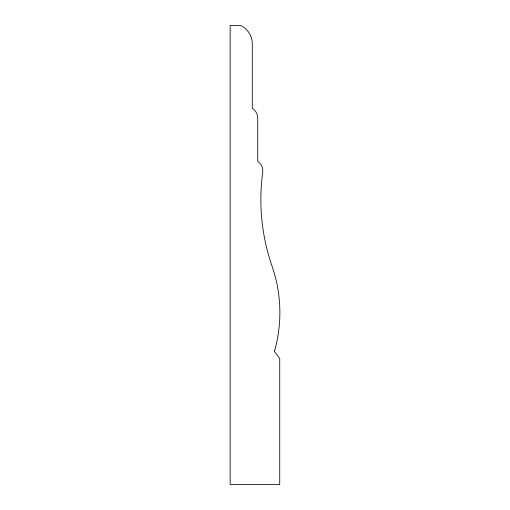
<?xml version="1.0" encoding="UTF-8"?>
<svg xmlns="http://www.w3.org/2000/svg" width="510" height="510" viewBox="0 0 510 510"><rect width="100%" height="100%" fill="white"/><g stroke="black" fill="none" stroke-linecap="round" stroke-linejoin="round"><path stroke-width="0.76" d="M274.794 350.192L274.45 351.568L279.729 358.441L279.729 484.5L230.15 484.5L230.15 25.5L240.777 25.5A20.368 20.368 0 0 1 252.297 43.847L252.297 108.356A11.488 11.488 0 0 1 257.754 118.135L257.754 161.389A11.156 11.156 0 0 1 262.72 172.24A203.465 203.465 0 0 0 272.066 266.195A141.786 141.786 0 0 1 274.794 350.192"/></g></svg>
